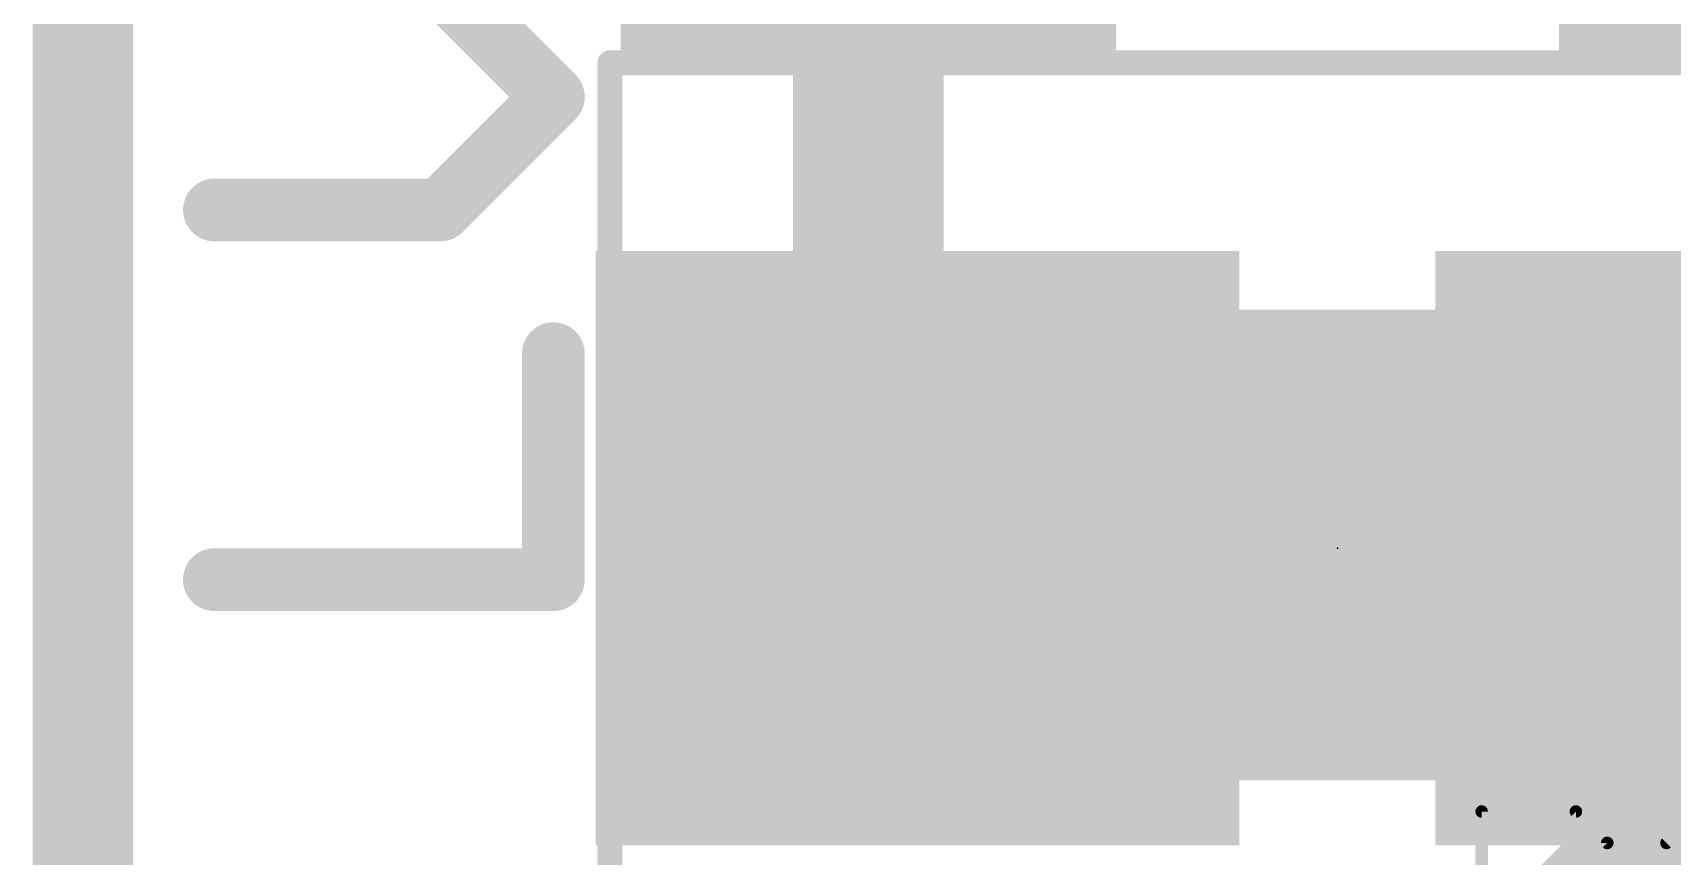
# Model space of a CAD drawing. Extents: x 0 to 108, y -11 to 13.
# Drawn here: x -0.102 to 3.218, y 3.186 to 4.854 of the extents above; entities that cross this region are included whole.
import ezdxf

# ---------------------------------------------------------------- set-up
doc = ezdxf.new("R2010")
doc.units = 0
for name, color, linetype in [('1', 12, 'CONTINUOUS'), ('20', 53, 'CONTINUOUS'), ('21', 41, 'CONTINUOUS'), ('22', 40, 'CONTINUOUS'), ('23', 53, 'CONTINUOUS'), ('25', 253, 'CONTINUOUS'), ('29', 253, 'CONTINUOUS'), ('31', 4, 'CONTINUOUS'), ('35', 253, 'CONTINUOUS'), ('39', 12, 'CONTINUOUS'), ('51', 53, 'CONTINUOUS')]:
    doc.layers.add(name, color=color, linetype=linetype)

# ---------------------------------------------------------------- blocks, each defined once
blk = doc.blocks.new('RECT')
blk.add_solid([(-0.5, -0.5), (0.5, -0.5), (-0.5, 0.5), (0.5, 0.5)])

msp = doc.modelspace()

# ---------------------------------------------------------------- linework, layer by layer
at = {"layer": '1', "const_width": 0.3048}
for points in [[(1.59, 4.125), (1.59, 5.35)], [(1.905, 3.81), (1.59, 4.125)], [(3.175, 3.81), (3.49, 4.125)], [(1.69, 3.81), (1.905, 3.81)], [(3.39, 3.81), (3.175, 3.81)], [(1.27, 1.27), (3.39, 3.39)]]:
    msp.add_lwpolyline(points, dxfattribs=at)
at = {"layer": '1', "const_width": 0.1524}
for points in [[(1.6439, 4.1789, 1), (1.5361, 4.0711)], [(1.5138, 4.125, 1), (1.6662, 4.125)], [(1.69, 3.8862, 1), (1.69, 3.7338)], [(1.905, 3.7338, 1), (1.905, 3.8862)], [(3.175, 3.8862, 1), (3.175, 3.7338)], [(1.8511, 3.7561, 1), (1.9589, 3.8639)], [(3.1211, 3.8639, 1), (3.2289, 3.7561)]]:
    msp.add_lwpolyline(points, format="xyb", dxfattribs=at)
at = {"layer": '20', "const_width": 0.2032}
msp.add_lwpolyline([(0, 12.7), (0, 0)], dxfattribs=at)
at = {"layer": '21', "const_width": 0.127}
for points in [[(0.9525, 4.7237), (0.7237, 4.9525)], [(0.7237, 4.4949), (0.9525, 4.7237)], [(0.2661, 4.4949), (0.7237, 4.4949)], [(0.9525, 3.7465), (0.9525, 4.2041)], [(0.2661, 3.7465), (0.9525, 3.7465)]]:
    msp.add_lwpolyline(points, dxfattribs=at)
at = {"layer": '21', "const_width": 0.0635}
for points in [[(0.975, 4.7013, 1), (0.93, 4.7462)], [(0.93, 4.7013, 1), (0.975, 4.7462)], [(0.2661, 4.5267, 1), (0.2661, 4.4632)], [(0.7013, 4.5174, 1), (0.7462, 4.4725)], [(0.7237, 4.4632, 1), (0.7237, 4.5267)], [(0.9843, 4.2041, 1), (0.9207, 4.2041)], [(0.2661, 3.7783, 1), (0.2661, 3.7147)], [(0.9525, 3.7147, 1), (0.9525, 3.7783)], [(0.9207, 3.7465, 1), (0.9843, 3.7465)]]:
    msp.add_lwpolyline(points, format="xyb", dxfattribs=at)
at = {"layer": '22', "const_width": 0.127}
for points in [[(2.5536, 3.9501), (2.4392, 3.9501)], [(2.7824, 3.7213), (2.5536, 3.9501)], [(2.7824, 3.4925), (2.7824, 3.9501)], [(3.1876, 3.9501), (3.0732, 3.8357)], [(3.4164, 3.9501), (3.1876, 3.9501)], [(3.0732, 3.8357), (3.0732, 3.7213)], [(3.0732, 3.7213), (3.5308, 3.7213)], [(3.1876, 3.4925), (3.4164, 3.4925)]]:
    msp.add_lwpolyline(points, dxfattribs=at)
at = {"layer": '22', "const_width": 0.0635}
for points in [[(2.4392, 3.9818, 1), (2.4392, 3.9183)], [(2.576, 3.9725, 1), (2.5311, 3.9276)], [(2.5536, 3.9183, 1), (2.5536, 3.9818)], [(2.8141, 3.9501, 1), (2.7506, 3.9501)], [(3.1876, 3.9818, 1), (3.1876, 3.9183)], [(3.21, 3.9276, 1), (3.1651, 3.9725)], [(3.1049, 3.8357, 1), (3.0414, 3.8357)], [(3.0507, 3.8581, 1), (3.0956, 3.8132)], [(3.0732, 3.753, 1), (3.0732, 3.6895)], [(2.7599, 3.6988, 1), (2.8048, 3.7437)], [(3.0414, 3.7213, 1), (3.1049, 3.7213)], [(3.1876, 3.5243, 1), (3.1876, 3.4607)], [(2.7506, 3.4925, 1), (2.8141, 3.4925)]]:
    msp.add_lwpolyline(points, format="xyb", dxfattribs=at)
at = {"layer": '23'}
msp.add_point((2.54, 3.81), dxfattribs=at)
at = {"layer": '25', "const_width": 0.0127}
for points in [[(2.8321, 3.2833, 1), (2.8321, 3.2706)], [(2.8384, 3.2769, 1), (2.8258, 3.2769)], [(3.0273, 3.2814, 1), (3.0183, 3.2724)], [(3.0228, 3.2706, 1), (3.0228, 3.2833)], [(3.0927, 3.2134, 1), (3.08, 3.2134)], [(3.0818, 3.2089, 1), (3.0908, 3.2179)], [(3.2018, 3.2179, 1), (3.2108, 3.2089)]]:
    msp.add_lwpolyline(points, format="xyb", dxfattribs=at)
at = {"layer": '25', "const_width": 0.0254}
for points in [[(2.8321, 2.8956), (2.8321, 3.2769)], [(2.8321, 3.2769), (3.0228, 3.2769)], [(3.0228, 3.2769), (3.0863, 3.2134)], [(3.2063, 3.2134), (3.2699, 3.2769)], [(3.0863, 3.2134), (3.0863, 3.0863)]]:
    msp.add_lwpolyline(points, dxfattribs=at)
at = {"layer": '39', "const_width": 0.0508}
for points in [[(1.067, 4.793), (4.013, 4.793)], [(1.067, 2.827), (1.067, 4.793)]]:
    msp.add_lwpolyline(points, dxfattribs=at)
at = {"layer": '39', "const_width": 0.0254}
for points in [[(1.067, 4.8057, 1), (1.067, 4.7803)], [(1.0797, 4.793, 1), (1.0543, 4.793)]]:
    msp.add_lwpolyline(points, format="xyb", dxfattribs=at)
at = {"layer": '51', "const_width": 0.1016}
for points in [[(2.184, 4.242), (2.896, 4.242)], [(2.184, 3.391), (2.896, 3.391)]]:
    msp.add_lwpolyline(points, dxfattribs=at)
at = {"layer": '51', "const_width": 0.0508}
for points in [[(2.184, 4.2674, 1), (2.184, 4.2166)], [(2.896, 4.2166, 1), (2.896, 4.2674)], [(2.184, 3.4164, 1), (2.184, 3.3656)], [(2.896, 3.3656, 1), (2.896, 3.4164)]]:
    msp.add_lwpolyline(points, format="xyb", dxfattribs=at)

# ---------------------------------------------------------------- block references
at = {"layer": '1', "xscale": 1.1}
for p in [(1.69, 3.81), (3.39, 3.81)]:
    msp.add_blockref('RECT', p, dxfattribs=at)
at = {"layer": '21', "xscale": 0.4572, "yscale": 0.762}
msp.add_blockref('RECT', (2.54, 3.81), dxfattribs=at)
at = {"layer": '29'}
for p, xscale, yscale in [((1.59, 5.35), 1.0032, 1.1032), ((3.49, 5.35), 1.0032, 1.1032), ((1.69, 3.81), 1.3032, 1.2032), ((3.39, 3.81), 1.3032, 1.2032)]:
    msp.add_blockref('RECT', p, dxfattribs=dict(at, xscale=xscale, yscale=yscale))
at = {"layer": '31', "xscale": 1.1}
for p in [(1.69, 3.81), (3.39, 3.81)]:
    msp.add_blockref('RECT', p, dxfattribs=at)
at = {"layer": '35', "xscale": 0.3998, "yscale": 0.6}
msp.add_blockref('RECT', (2.54, 3.81), dxfattribs=at)
at = {"layer": '51', "xscale": 0.5001, "yscale": 0.95}
for p in [(1.9519, 3.8151), (3.1202, 3.8151)]:
    msp.add_blockref('RECT', p, dxfattribs=at)

doc.saveas('drawing.dxf')
